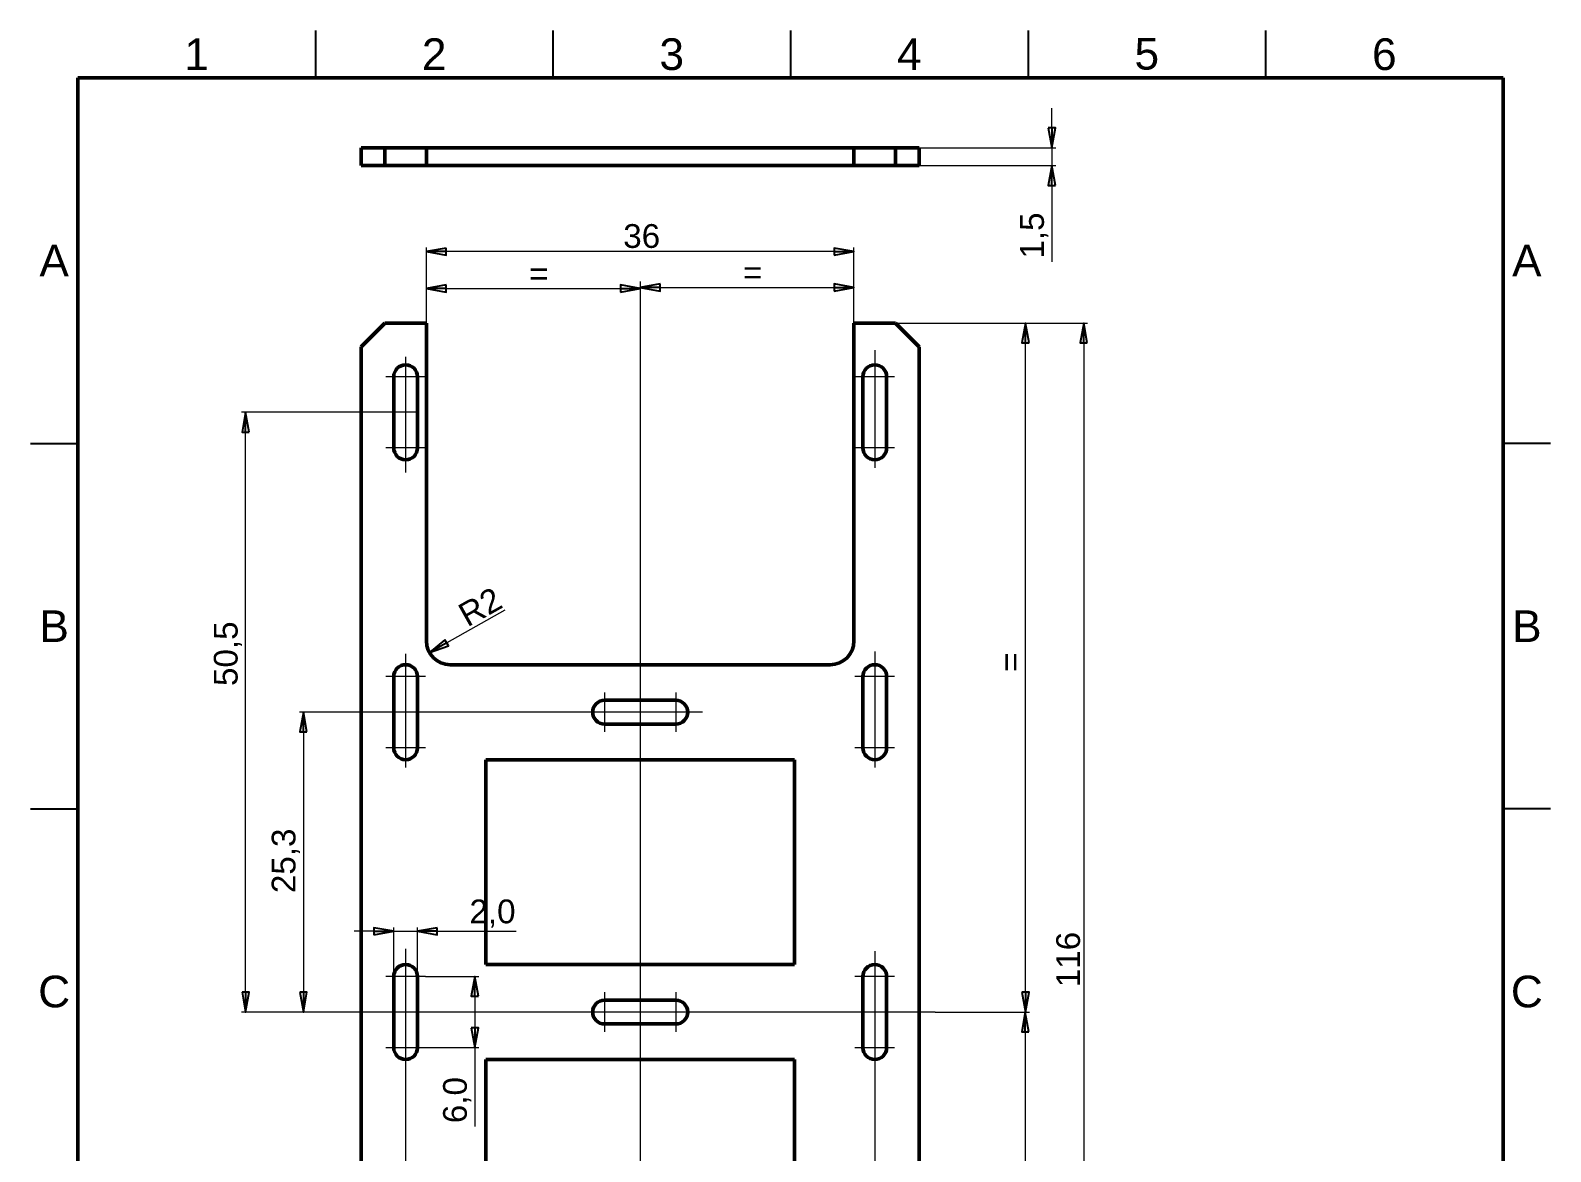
# Model space of a CAD drawing. Header units: millimetres. Extents: x 0 to 137, y 3 to 195.
# Drawn here: x 9.3 to 137.3, y 100.9 to 195.3 of the extents above; entities that cross this region are included whole.
import ezdxf

# ---------------------------------------------------------------- set-up
doc = ezdxf.new("R2010")
doc.units = ezdxf.units.MM
doc.header["$LTSCALE"] = 0.666667
doc.linetypes.add('CHAIN', pattern=[0.3543, 0.2362, -0.0295, 0.0591, -0.0295])
for name, color, linetype, lineweight in [('Center Mark(INTECO)', 7, 'CHAIN', 18), ('Centerline(INTECO)', 7, 'CHAIN', 18), ('Dimensions(INTECO)', 7, 'Continuous', 25), ('Sketch Geometry(INTECO)', 7, 'Continuous', 50), ('Symbols(INTECO)', 7, 'Continuous', 18)]:
    doc.layers.add(name, color=color, linetype=linetype, lineweight=lineweight)
doc.layers.add('Visible Edges(INTECO)', color=7, linetype='Continuous', lineweight=50, true_color=0x262659)
doc.styles.add('Current-ISO-INTECO', font='arial.ttf')
doc.styles.add('Current-ISO-INTECODimensionsText', font='arial.ttf')
doc.dimstyles.new('ISO - INTECO', dxfattribs={"dimscale": 0.666667, "dimtxt": 3, "dimasz": 2.5, "dimexe": 0.5, "dimexo": 0, "dimgap": 0.4, "dimtad": 1, "dimrnd": 1e-08, "dimzin": 0, "dimtxsty": 'Current-ISO-INTECODimensionsText', "dimblk": 'Filled-3', "dimcen": 0.09, "dimdle": 7, "dimclrd": 7, "dimclre": 7, "dimclrt": 7, "dimadec": 1, "dimazin": 0, "dimtfac": 0.666667, "dimtmove": 0, "dimatfit": 3, "dimfxl": 1, "dimtolj": 1, "dimlwd": 15, "dimlwe": 15, "dimarcsym": 0})

# ---------------------------------------------------------------- blocks, each defined once
blk = doc.blocks.new('Borders INTECO Okvir')
at = {"layer": 'Sketch Geometry(INTECO)', "lineweight": 25}
for p, q in [((50, 293), (50, 287)), ((80, 293), (80, 287)), ((110, 293), (110, 287)), ((140, 293), (140, 287)), ((170, 293), (170, 287)), ((14, 240.83), (20, 240.83)), ((206, 240.83), (200, 240.83)), ((14, 194.67), (20, 194.67)), ((206, 194.67), (200, 194.67))]:
    blk.add_line(p, q, dxfattribs=at)
at = {"layer": 'Sketch Geometry(INTECO)'}
for p, q in [((200, 287), (20, 287)), ((20, 287), (20, 10)), ((200, 10), (200, 287))]:
    blk.add_line(p, q, dxfattribs=at)
at = {"layer": 'Symbols(INTECO)', "color": 7, "char_height": 4, "style": 'Current-ISO-INTECO'}
for s, insert, attachment_point in [('\\fArial|b0|i0;\\H4.0000;1', (35, 292), 2), ('\\fArial|b0|i0;\\H4.0000;2', (65, 292), 2), ('\\fArial|b0|i0;\\H4.0000;3', (95, 292), 2), ('\\fArial|b0|i0;\\H4.0000;4', (125, 292), 2), ('\\fArial|b0|i0;\\H4.0000;5', (155, 292.05), 2), ('\\fArial|b0|i0;\\H4.0000;6', (185, 292), 2), ('\\fArial|b0|i0;\\H4.0000;A', (17, 263.92), 5), ('\\fArial|b0|i0;\\H4.0000;A', (203, 263.92), 5), ('\\fArial|b0|i0;\\H4.0000;B', (17, 217.75), 5), ('\\fArial|b0|i0;\\H4.0000;B', (203, 217.75), 5), ('\\fArial|b0|i0;\\H4.0000;C', (17, 171.58), 5), ('\\fArial|b0|i0;\\H4.0000;C', (203, 171.58), 5)]:
    blk.add_mtext(s, dxfattribs=dict(at, insert=insert, attachment_point=attachment_point))
blk = doc.blocks.new('Filled-3')
at = {"color": 0}
for p, q in [((0, 0), (-1, 0.18)), ((-1, 0.18), (-1, -0.18)), ((-1, 0), (0, 0)), ((-1, -0.18), (0, 0))]:
    blk.add_line(p, q, dxfattribs=at)
at = {"color": 0, "flags": 128}
blk.add_lwpolyline([(-1, -0.18), (0, 0), (-1, 0.18), (-1, -0.18)], dxfattribs=at)
at = {"color": 0}
blk.add_solid([(-1, -0.18), (0, 0), (-1, 0.18), (-1, -0.18)], dxfattribs=at)
blk = doc.blocks.new('*D25')
at = {"layer": 'Defpoints', "color": 0, "linetype": 'Continuous', "transparency": 16777216}
for p in [(76.68, 185.45), (95.34, 185.45), (76.68, 183.95)]:
    blk.add_point(p, dxfattribs=at)
at = {"layer": 'Dimensions(INTECO)', "color": 7, "linetype": 'Continuous', "lineweight": 15, "transparency": 16777216}
for p, q in [((95.34, 187.12), (95.34, 188.78)), ((76.68, 185.45), (95.68, 185.45)), ((95.34, 185.45), (95.34, 183.95)), ((76.68, 183.95), (95.68, 183.95)), ((95.34, 182.28), (95.34, 175.85))]:
    blk.add_line(p, q, dxfattribs=at)
at = {"layer": 'Dimensions(INTECO)', "color": 7, "linetype": 'Continuous', "lineweight": 15, "transparency": 16777216, "xscale": 1.666666666666667, "yscale": 1.666666666666667, "zscale": 1.666666666666667}
for p, rotation in [((95.34, 185.45), 270), ((95.34, 183.95), 90)]:
    blk.add_blockref('Filled-3', p, dxfattribs=dict(at, rotation=rotation))
at = {"layer": 'Dimensions(INTECO)', "color": 7, "linetype": 'Continuous', "lineweight": 18, "transparency": 16777216, "insert": (92.67, 176.12), "char_height": 2, "attachment_point": 1, "rotation": 90, "style": 'Current-ISO-INTECODimensionsText'}
blk.add_mtext('\\A1;1,5', dxfattribs=at)
blk = doc.blocks.new('*D29')
at = {"layer": 'Defpoints', "color": 0, "linetype": 'Continuous', "transparency": 16777216}
for p in [(82.18, 170.68), (93.12, 170.68), (85.52, 112.68)]:
    blk.add_point(p, dxfattribs=at)
at = {"layer": 'Dimensions(INTECO)', "color": 7, "linetype": 'Continuous', "lineweight": 15, "transparency": 16777216}
for p, q in [((82.18, 170.68), (93.45, 170.68)), ((93.12, 114.34), (93.12, 169.01)), ((85.52, 112.68), (93.45, 112.68))]:
    blk.add_line(p, q, dxfattribs=at)
at = {"layer": 'Dimensions(INTECO)', "color": 7, "linetype": 'Continuous', "lineweight": 15, "transparency": 16777216, "xscale": 1.666666666666667, "yscale": 1.666666666666667, "zscale": 1.666666666666667}
for p, rotation in [((93.12, 170.68), 90), ((93.12, 112.68), 270)]:
    blk.add_blockref('Filled-3', p, dxfattribs=dict(at, rotation=rotation))
at = {"layer": 'Dimensions(INTECO)', "color": 7, "linetype": 'Continuous', "lineweight": 18, "transparency": 16777216, "insert": (90.85, 140.55), "char_height": 2, "attachment_point": 1, "rotation": 90, "style": 'Current-ISO-INTECODimensionsText'}
blk.add_mtext('\\A1; \\fArial|b0|i0;\\H2.0000;=', dxfattribs=at)
blk = doc.blocks.new('*D30')
at = {"layer": 'Defpoints', "color": 0, "linetype": 'Continuous', "transparency": 16777216}
for p in [(85.52, 112.68), (82.18, 54.68), (93.1, 54.68)]:
    blk.add_point(p, dxfattribs=at)
at = {"layer": 'Dimensions(INTECO)', "color": 7, "linetype": 'Continuous', "lineweight": 15, "transparency": 16777216}
for p, q in [((85.52, 112.68), (93.43, 112.68)), ((93.1, 111.01), (93.1, 56.34)), ((82.18, 54.68), (93.43, 54.68))]:
    blk.add_line(p, q, dxfattribs=at)
at = {"layer": 'Dimensions(INTECO)', "color": 7, "linetype": 'Continuous', "lineweight": 15, "transparency": 16777216, "xscale": 1.666666666666667, "yscale": 1.666666666666667, "zscale": 1.666666666666667}
for p, rotation in [((93.1, 112.68), 90), ((93.1, 54.68), 270)]:
    blk.add_blockref('Filled-3', p, dxfattribs=dict(at, rotation=rotation))
at = {"layer": 'Dimensions(INTECO)', "color": 7, "linetype": 'Continuous', "lineweight": 18, "transparency": 16777216, "insert": (90.83, 82.55), "char_height": 2, "attachment_point": 1, "rotation": 90, "style": 'Current-ISO-INTECODimensionsText'}
blk.add_mtext('\\A1; \\fArial|b0|i0;\\H2.0000;=', dxfattribs=at)
blk = doc.blocks.new('*D31')
at = {"layer": 'Defpoints', "color": 0, "linetype": 'Continuous', "transparency": 16777216}
for p in [(82.18, 170.68), (82.18, 54.68), (98.02, 54.68)]:
    blk.add_point(p, dxfattribs=at)
at = {"layer": 'Dimensions(INTECO)', "color": 7, "linetype": 'Continuous', "lineweight": 15, "transparency": 16777216}
for p, q in [((82.18, 170.68), (98.35, 170.68)), ((98.02, 169.01), (98.02, 56.34)), ((82.18, 54.68), (98.35, 54.68))]:
    blk.add_line(p, q, dxfattribs=at)
at = {"layer": 'Dimensions(INTECO)', "color": 7, "linetype": 'Continuous', "lineweight": 15, "transparency": 16777216, "xscale": 1.666666666666667, "yscale": 1.666666666666667, "zscale": 1.666666666666667}
for p, rotation in [((98.02, 170.68), 90), ((98.02, 54.68), 270)]:
    blk.add_blockref('Filled-3', p, dxfattribs=dict(at, rotation=rotation))
at = {"layer": 'Dimensions(INTECO)', "color": 7, "linetype": 'Continuous', "lineweight": 18, "transparency": 16777216, "insert": (95.71, 114.77), "char_height": 2, "attachment_point": 1, "rotation": 90, "style": 'Current-ISO-INTECODimensionsText'}
blk.add_mtext('\\A1;116', dxfattribs=at)
blk = doc.blocks.new('*D33')
at = {"layer": 'Defpoints', "color": 0, "linetype": 'Continuous', "transparency": 16777216}
for p in [(80.43, 108.01), (60.68, 50.37), (80.43, 50.89)]:
    blk.add_point(p, dxfattribs=at)
at = {"layer": 'Dimensions(INTECO)', "color": 7, "linetype": 'Continuous', "lineweight": 15, "transparency": 16777216}
for p, q in [((80.43, 108.01), (80.43, 50.56)), ((62.34, 50.89), (78.76, 50.89))]:
    blk.add_line(p, q, dxfattribs=at)
at = {"layer": 'Dimensions(INTECO)', "color": 7, "linetype": 'Continuous', "lineweight": 15, "transparency": 16777216, "xscale": 1.666666666666667, "yscale": 1.666666666666667, "zscale": 1.666666666666667, "rotation": 180}
blk.add_blockref('Filled-3', (60.68, 50.89), dxfattribs=at)
at = {"layer": 'Dimensions(INTECO)', "color": 7, "linetype": 'Continuous', "lineweight": 15, "transparency": 16777216, "xscale": 1.666666666666667, "yscale": 1.666666666666667, "zscale": 1.666666666666667}
blk.add_blockref('Filled-3', (80.43, 50.89), dxfattribs=at)
at = {"layer": 'Dimensions(INTECO)', "color": 7, "linetype": 'Continuous', "lineweight": 18, "transparency": 16777216, "insert": (67.04, 53.56), "char_height": 2, "attachment_point": 1, "style": 'Current-ISO-INTECODimensionsText'}
blk.add_mtext('\\A1;19,8', dxfattribs=at)
blk = doc.blocks.new('*D34')
at = {"layer": 'Defpoints', "color": 0, "linetype": 'Continuous', "transparency": 16777216}
for p in [(40.93, 108.01), (40.93, 50.89), (60.68, 50.37)]:
    blk.add_point(p, dxfattribs=at)
at = {"layer": 'Dimensions(INTECO)', "color": 7, "linetype": 'Continuous', "lineweight": 15, "transparency": 16777216}
for p, q in [((40.93, 108.01), (40.93, 50.56)), ((59.01, 50.89), (42.59, 50.89))]:
    blk.add_line(p, q, dxfattribs=at)
at = {"layer": 'Dimensions(INTECO)', "color": 7, "linetype": 'Continuous', "lineweight": 15, "transparency": 16777216, "xscale": 1.666666666666667, "yscale": 1.666666666666667, "zscale": 1.666666666666667, "rotation": 180}
blk.add_blockref('Filled-3', (40.93, 50.89), dxfattribs=at)
at = {"layer": 'Dimensions(INTECO)', "color": 7, "linetype": 'Continuous', "lineweight": 15, "transparency": 16777216, "xscale": 1.666666666666667, "yscale": 1.666666666666667, "zscale": 1.666666666666667}
blk.add_blockref('Filled-3', (60.68, 50.89), dxfattribs=at)
at = {"layer": 'Dimensions(INTECO)', "color": 7, "linetype": 'Continuous', "lineweight": 18, "transparency": 16777216, "insert": (48.68, 53.56), "char_height": 2, "attachment_point": 1, "style": 'Current-ISO-INTECODimensionsText'}
blk.add_mtext('\\A1;19,8', dxfattribs=at)
blk = doc.blocks.new('*D35')
at = {"layer": 'Defpoints', "color": 0, "linetype": 'Continuous', "transparency": 16777216}
for p in [(56.01, 137.93), (32.32, 112.68), (36.73, 112.68)]:
    blk.add_point(p, dxfattribs=at)
at = {"layer": 'Dimensions(INTECO)', "color": 7, "linetype": 'Continuous', "lineweight": 15, "transparency": 16777216}
for p, q in [((56.01, 137.93), (31.99, 137.93)), ((32.32, 136.26), (32.32, 114.34)), ((36.73, 112.68), (31.99, 112.68))]:
    blk.add_line(p, q, dxfattribs=at)
at = {"layer": 'Dimensions(INTECO)', "color": 7, "linetype": 'Continuous', "lineweight": 15, "transparency": 16777216, "xscale": 1.666666666666667, "yscale": 1.666666666666667, "zscale": 1.666666666666667}
for p, rotation in [((32.32, 137.93), 90), ((32.32, 112.68), 270)]:
    blk.add_blockref('Filled-3', p, dxfattribs=dict(at, rotation=rotation))
at = {"layer": 'Dimensions(INTECO)', "color": 7, "linetype": 'Continuous', "lineweight": 18, "transparency": 16777216, "insert": (29.65, 122.69), "char_height": 2, "attachment_point": 1, "rotation": 90, "style": 'Current-ISO-INTECODimensionsText'}
blk.add_mtext('\\A1;25,3', dxfattribs=at)
blk = doc.blocks.new('*D36')
at = {"layer": 'Defpoints', "color": 0, "linetype": 'Continuous', "transparency": 16777216}
for p in [(42.59, 115.68), (42.59, 109.68), (46.75, 109.68)]:
    blk.add_point(p, dxfattribs=at)
at = {"layer": 'Dimensions(INTECO)', "color": 7, "linetype": 'Continuous', "lineweight": 15, "transparency": 16777216}
for p, q in [((42.59, 115.68), (47.08, 115.68)), ((46.75, 114.01), (46.75, 111.34)), ((42.59, 109.68), (47.08, 109.68)), ((46.75, 109.68), (46.75, 103.05))]:
    blk.add_line(p, q, dxfattribs=at)
at = {"layer": 'Dimensions(INTECO)', "color": 7, "linetype": 'Continuous', "lineweight": 15, "transparency": 16777216, "xscale": 1.666666666666667, "yscale": 1.666666666666667, "zscale": 1.666666666666667}
for p, rotation in [((46.75, 115.68), 90), ((46.75, 109.68), 270)]:
    blk.add_blockref('Filled-3', p, dxfattribs=dict(at, rotation=rotation))
at = {"layer": 'Dimensions(INTECO)', "color": 7, "linetype": 'Continuous', "lineweight": 18, "transparency": 16777216, "insert": (44.08, 103.32), "char_height": 2, "attachment_point": 1, "rotation": 90, "style": 'Current-ISO-INTECODimensionsText'}
blk.add_mtext('\\A1;6,0', dxfattribs=at)
blk = doc.blocks.new('*D37')
at = {"layer": 'Defpoints', "color": 0, "linetype": 'Continuous', "transparency": 16777216}
for p in [(41.93, 119.48), (39.93, 115.68), (41.93, 115.68)]:
    blk.add_point(p, dxfattribs=at)
at = {"layer": 'Dimensions(INTECO)', "color": 7, "linetype": 'Continuous', "lineweight": 15, "transparency": 16777216}
for p, q in [((38.26, 119.48), (36.59, 119.48)), ((39.93, 115.68), (39.93, 119.81)), ((39.93, 119.48), (41.93, 119.48)), ((41.93, 115.68), (41.93, 119.81)), ((43.59, 119.48), (50.24, 119.48))]:
    blk.add_line(p, q, dxfattribs=at)
at = {"layer": 'Dimensions(INTECO)', "color": 7, "linetype": 'Continuous', "lineweight": 15, "transparency": 16777216, "xscale": 1.666666666666667, "yscale": 1.666666666666667, "zscale": 1.666666666666667}
blk.add_blockref('Filled-3', (39.93, 119.48), dxfattribs=at)
at = {"layer": 'Dimensions(INTECO)', "color": 7, "linetype": 'Continuous', "lineweight": 15, "transparency": 16777216, "xscale": 1.666666666666667, "yscale": 1.666666666666667, "zscale": 1.666666666666667, "rotation": 180}
blk.add_blockref('Filled-3', (41.93, 119.48), dxfattribs=at)
at = {"layer": 'Dimensions(INTECO)', "color": 7, "linetype": 'Continuous', "lineweight": 18, "transparency": 16777216, "insert": (46.3, 122.15), "char_height": 2, "attachment_point": 1, "style": 'Current-ISO-INTECODimensionsText'}
blk.add_mtext('\\A1;2,0', dxfattribs=at)
blk = doc.blocks.new('*D38')
at = {"layer": 'Defpoints', "color": 0, "linetype": 'Continuous', "transparency": 16777216}
for p in [(60.68, 173.69), (60.68, 173.6), (42.68, 170.68)]:
    blk.add_point(p, dxfattribs=at)
at = {"layer": 'Dimensions(INTECO)', "color": 7, "linetype": 'Continuous', "lineweight": 15, "transparency": 16777216}
for p, q in [((42.68, 170.68), (42.68, 173.93)), ((44.34, 173.6), (59.01, 173.6))]:
    blk.add_line(p, q, dxfattribs=at)
at = {"layer": 'Dimensions(INTECO)', "color": 7, "linetype": 'Continuous', "lineweight": 15, "transparency": 16777216, "xscale": 1.666666666666667, "yscale": 1.666666666666667, "zscale": 1.666666666666667, "rotation": 180}
blk.add_blockref('Filled-3', (42.68, 173.6), dxfattribs=at)
at = {"layer": 'Dimensions(INTECO)', "color": 7, "linetype": 'Continuous', "lineweight": 15, "transparency": 16777216, "xscale": 1.666666666666667, "yscale": 1.666666666666667, "zscale": 1.666666666666667}
blk.add_blockref('Filled-3', (60.68, 173.6), dxfattribs=at)
at = {"layer": 'Dimensions(INTECO)', "color": 7, "linetype": 'Continuous', "lineweight": 18, "transparency": 16777216, "insert": (50.55, 175.86), "char_height": 2, "attachment_point": 1, "style": 'Current-ISO-INTECODimensionsText'}
blk.add_mtext('\\A1; \\fArial|b0|i0;\\H2.0000;=', dxfattribs=at)
blk = doc.blocks.new('*D39')
at = {"layer": 'Defpoints', "color": 0, "linetype": 'Continuous', "transparency": 16777216}
for p in [(60.68, 173.69), (78.68, 173.69), (78.68, 170.68)]:
    blk.add_point(p, dxfattribs=at)
at = {"layer": 'Dimensions(INTECO)', "color": 7, "linetype": 'Continuous', "lineweight": 15, "transparency": 16777216}
for p, q in [((62.34, 173.69), (77.01, 173.69)), ((78.68, 170.68), (78.68, 174.02))]:
    blk.add_line(p, q, dxfattribs=at)
at = {"layer": 'Dimensions(INTECO)', "color": 7, "linetype": 'Continuous', "lineweight": 15, "transparency": 16777216, "xscale": 1.666666666666667, "yscale": 1.666666666666667, "zscale": 1.666666666666667, "rotation": 180}
blk.add_blockref('Filled-3', (60.68, 173.69), dxfattribs=at)
at = {"layer": 'Dimensions(INTECO)', "color": 7, "linetype": 'Continuous', "lineweight": 15, "transparency": 16777216, "xscale": 1.666666666666667, "yscale": 1.666666666666667, "zscale": 1.666666666666667}
blk.add_blockref('Filled-3', (78.68, 173.69), dxfattribs=at)
at = {"layer": 'Dimensions(INTECO)', "color": 7, "linetype": 'Continuous', "lineweight": 18, "transparency": 16777216, "insert": (68.55, 175.96), "char_height": 2, "attachment_point": 1, "style": 'Current-ISO-INTECODimensionsText'}
blk.add_mtext('\\A1; \\fArial|b0|i0;\\H2.0000;=', dxfattribs=at)
blk = doc.blocks.new('*D40')
at = {"layer": 'Defpoints', "color": 0, "linetype": 'Continuous', "transparency": 16777216}
for p in [(42.68, 176.71), (42.68, 170.68), (78.68, 170.68)]:
    blk.add_point(p, dxfattribs=at)
at = {"layer": 'Dimensions(INTECO)', "color": 7, "linetype": 'Continuous', "lineweight": 15, "transparency": 16777216}
for p, q in [((42.68, 170.68), (42.68, 177.04)), ((77.01, 176.71), (44.34, 176.71)), ((78.68, 170.68), (78.68, 177.04))]:
    blk.add_line(p, q, dxfattribs=at)
at = {"layer": 'Dimensions(INTECO)', "color": 7, "linetype": 'Continuous', "lineweight": 15, "transparency": 16777216, "xscale": 1.666666666666667, "yscale": 1.666666666666667, "zscale": 1.666666666666667, "rotation": 180}
blk.add_blockref('Filled-3', (42.68, 176.71), dxfattribs=at)
at = {"layer": 'Dimensions(INTECO)', "color": 7, "linetype": 'Continuous', "lineweight": 15, "transparency": 16777216, "xscale": 1.666666666666667, "yscale": 1.666666666666667, "zscale": 1.666666666666667}
blk.add_blockref('Filled-3', (78.68, 176.71), dxfattribs=at)
at = {"layer": 'Dimensions(INTECO)', "color": 7, "linetype": 'Continuous', "lineweight": 18, "transparency": 16777216, "insert": (59.25, 179.02), "char_height": 2, "attachment_point": 1, "style": 'Current-ISO-INTECODimensionsText'}
blk.add_mtext('\\A1;36', dxfattribs=at)
blk = doc.blocks.new('*D41')
at = {"layer": 'Defpoints', "color": 0, "linetype": 'Continuous', "transparency": 16777216}
for p in [(44.68, 143.93), (42.93, 142.95)]:
    blk.add_point(p, dxfattribs=at)
at = {"layer": 'Dimensions(INTECO)', "color": 7, "linetype": 'Continuous', "lineweight": 15, "transparency": 16777216}
blk.add_line((49.29, 146.51), (44.39, 143.76), dxfattribs=at)
at = {"layer": 'Dimensions(INTECO)', "color": 7, "linetype": 'Continuous', "lineweight": 15, "transparency": 16777216, "xscale": 1.666666666666667, "yscale": 1.666666666666667, "zscale": 1.666666666666667, "rotation": 209.3026009897344}
blk.add_blockref('Filled-3', (42.93, 142.95), dxfattribs=at)
at = {"layer": 'Dimensions(INTECO)', "color": 7, "linetype": 'Continuous', "lineweight": 18, "transparency": 16777216, "insert": (45.15, 146.8), "char_height": 2, "attachment_point": 1, "rotation": 29.3026, "style": 'Current-ISO-INTECODimensionsText'}
blk.add_mtext('\\A1;R2', dxfattribs=at)
blk = doc.blocks.new('*D42')
at = {"layer": 'Defpoints', "color": 0, "linetype": 'Continuous', "transparency": 16777216}
for p in [(27.45, 163.18), (41.93, 163.18), (36.73, 112.68)]:
    blk.add_point(p, dxfattribs=at)
at = {"layer": 'Dimensions(INTECO)', "color": 7, "linetype": 'Continuous', "lineweight": 15, "transparency": 16777216}
for p, q in [((41.93, 163.18), (27.12, 163.18)), ((27.45, 114.34), (27.45, 161.51)), ((36.73, 112.68), (27.12, 112.68))]:
    blk.add_line(p, q, dxfattribs=at)
at = {"layer": 'Dimensions(INTECO)', "color": 7, "linetype": 'Continuous', "lineweight": 15, "transparency": 16777216, "xscale": 1.666666666666667, "yscale": 1.666666666666667, "zscale": 1.666666666666667}
for p, rotation in [((27.45, 163.18), 90), ((27.45, 112.68), 270)]:
    blk.add_blockref('Filled-3', p, dxfattribs=dict(at, rotation=rotation))
at = {"layer": 'Dimensions(INTECO)', "color": 7, "linetype": 'Continuous', "lineweight": 18, "transparency": 16777216, "insert": (24.78, 140.13), "char_height": 2, "attachment_point": 1, "rotation": 90, "style": 'Current-ISO-INTECODimensionsText'}
blk.add_mtext('\\A1;50,5', dxfattribs=at)

msp = doc.modelspace()

# ---------------------------------------------------------------- linework, layer by layer
at = {"layer": 'Center Mark(INTECO)', "linetype": 'Continuous'}
for p, q in [((40.927, 167.842), (40.927, 158.121)), ((80.427, 168.399), (80.427, 158.509)), ((80.427, 167.842), (80.427, 165.842)), ((42.594, 166.176), (39.261, 166.176)), ((82.094, 166.176), (78.761, 166.176)), ((42.594, 160.176), (39.261, 160.176)), ((40.927, 160.509), (40.927, 158.509)), ((82.094, 160.176), (78.761, 160.176)), ((40.927, 142.839), (40.927, 133.259)), ((40.927, 142.592), (40.927, 140.592)), ((80.427, 143.031), (80.427, 133.259)), ((80.427, 142.592), (80.427, 140.592)), ((42.594, 140.926), (39.261, 140.926)), ((82.094, 140.926), (78.761, 140.926)), ((57.677, 139.592), (57.677, 136.259)), ((63.677, 139.592), (63.677, 136.259)), ((65.935, 137.926), (56.011, 137.926)), ((65.344, 137.926), (63.344, 137.926)), ((42.594, 134.926), (39.261, 134.926)), ((82.094, 134.926), (78.761, 134.926)), ((40.927, 118.003), (40.927, 108.009)), ((80.427, 117.812), (80.427, 108.009)), ((40.927, 117.342), (40.927, 115.342)), ((80.427, 117.342), (80.427, 115.342)), ((42.594, 115.676), (39.261, 115.676)), ((82.094, 115.676), (78.761, 115.676)), ((57.677, 114.342), (57.677, 111.009)), ((63.677, 114.342), (63.677, 111.009)), ((85.52, 112.676), (36.731, 112.676)), ((65.344, 112.676), (63.344, 112.676)), ((42.594, 109.676), (39.261, 109.676)), ((82.094, 109.676), (78.761, 109.676))]:
    msp.add_line(p, q, dxfattribs=at)
at = {"layer": 'Centerline(INTECO)', "linetype": 'Continuous'}
msp.add_line((60.677, 174.2), (60.677, 50.369), dxfattribs=at)
at = {"layer": 'Visible Edges(INTECO)'}
for p, q in [((39.177, 185.451), (37.177, 185.451)), ((37.177, 185.451), (37.177, 183.951)), ((39.177, 183.951), (39.177, 185.451)), ((39.177, 185.451), (42.677, 185.451)), ((44.677, 185.451), (42.677, 185.451)), ((42.677, 183.951), (42.677, 185.451)), ((44.677, 185.451), (76.677, 185.451)), ((78.677, 185.451), (76.677, 185.451)), ((78.677, 185.451), (78.677, 183.951)), ((78.677, 185.451), (82.177, 185.451)), ((84.177, 185.451), (82.177, 185.451)), ((82.177, 185.451), (82.177, 183.951)), ((84.177, 183.951), (84.177, 185.451)), ((37.177, 183.951), (39.177, 183.951)), ((39.177, 183.951), (42.677, 183.951)), ((42.677, 183.951), (44.677, 183.951)), ((76.677, 183.951), (44.677, 183.951)), ((76.677, 183.951), (78.677, 183.951)), ((78.677, 183.951), (82.177, 183.951)), ((82.177, 183.951), (84.177, 183.951)), ((37.177, 168.676), (39.177, 170.676)), ((42.677, 170.676), (39.177, 170.676)), ((42.677, 143.926), (42.677, 170.676)), ((78.677, 170.676), (78.677, 143.926)), ((82.177, 170.676), (78.677, 170.676)), ((82.177, 170.676), (84.177, 168.676)), ((37.177, 168.676), (37.177, 56.676)), ((84.177, 56.676), (84.177, 168.676)), ((39.927, 160.176), (39.927, 166.176)), ((41.927, 166.176), (41.927, 160.176)), ((79.427, 160.176), (79.427, 166.176)), ((81.427, 166.176), (81.427, 160.176)), ((39.927, 134.926), (39.927, 140.926)), ((41.927, 140.926), (41.927, 134.926)), ((76.677, 141.926), (44.677, 141.926)), ((79.427, 134.926), (79.427, 140.926)), ((81.427, 140.926), (81.427, 134.926)), ((57.677, 138.926), (63.677, 138.926)), ((63.677, 136.926), (57.677, 136.926)), ((47.677, 116.676), (47.677, 133.926)), ((47.677, 133.926), (73.677, 133.926)), ((73.677, 133.926), (73.677, 116.676)), ((73.677, 116.676), (47.677, 116.676)), ((39.927, 109.676), (39.927, 115.676)), ((41.927, 115.676), (41.927, 109.676)), ((79.427, 109.676), (79.427, 115.676)), ((81.427, 115.676), (81.427, 109.676)), ((57.677, 113.676), (63.677, 113.676)), ((63.677, 111.676), (57.677, 111.676)), ((47.677, 91.426), (47.677, 108.676)), ((47.677, 108.676), (73.677, 108.676)), ((73.677, 108.676), (73.677, 91.426))]:
    msp.add_line(p, q, dxfattribs=at)
for centre, radius, start, end in [((40.927, 166.176), 1, 0, 180), ((80.427, 166.176), 1, 0, 180), ((40.927, 160.176), 1, 180, 0), ((80.427, 160.176), 1, 180, 0), ((44.677, 143.926), 2, 180, 270), ((76.677, 143.926), 2, 270, 0), ((40.927, 140.926), 1, 0, 180), ((80.427, 140.926), 1, 0, 180), ((57.677, 137.926), 1, 90, 270), ((63.677, 137.926), 1, 270, 90), ((40.927, 134.926), 1, 180, 0), ((80.427, 134.926), 1, 180, 0), ((40.927, 115.676), 1, 0, 180), ((80.427, 115.676), 1, 0, 180), ((57.677, 112.676), 1, 90, 270), ((63.677, 112.676), 1, 270, 90), ((40.927, 109.676), 1, 180, 0), ((80.427, 109.676), 1, 180, 0)]:
    msp.add_arc(centre, radius, start, end, dxfattribs=at)

# ---------------------------------------------------------------- block references
at = {"xscale": 0.6666666666666666, "yscale": 0.6666666666666666, "zscale": 0.6666666666666666}
msp.add_blockref('Borders INTECO Okvir', (0, 0), dxfattribs=at)

# ---------------------------------------------------------------- dimensions: what is measured, and where the dimension line sits
at = {"layer": 'Dimensions(INTECO)', "color": 7, "linetype": 'Continuous', "lineweight": 18}
for base, p1, p2, angle, override, picture, middle in [((95.344, 185.451), (76.677, 183.951), (76.677, 185.451), 90, {"dimgap": 0.4, "dimdec": 1, "dimtol": 0, "dimlim": 0, "dimtp": 0, "dimtm": 0, "dimtdec": 1, "dimtofl": 1, "dimatfit": 1}, '*D25', (95.344, 177.851)), ((42.677, 176.711), (78.677, 170.676), (42.677, 170.676), 180, {"dimgap": 0.4, "dimdec": 0, "dimtol": 0, "dimlim": 0, "dimtp": 0, "dimtm": 0, "dimtdec": 0, "dimtofl": 0, "dimatfit": 1}, '*D40', (60.677, 176.711)), ((98.02, 54.676), (82.177, 170.676), (82.177, 54.676), 90, {"dimgap": 0.4, "dimdec": 0, "dimtol": 0, "dimlim": 0, "dimtp": 0, "dimtm": 0, "dimtdec": 0, "dimtofl": 0, "dimatfit": 1}, '*D31', (98.02, 116.889)), ((27.452, 163.176), (36.731, 112.676), (41.927, 163.176), 90, {"dimgap": 0.4, "dimdec": 1, "dimtol": 0, "dimlim": 0, "dimtp": 0, "dimtm": 0, "dimtdec": 1, "dimtofl": 0, "dimatfit": 1}, '*D42', (27.452, 142.735)), ((32.322710674, 112.675575801), (56.010504738, 137.925575801), (36.731470747, 112.675575801), 90, {"dimgap": 0.4, "dimdec": 1, "dimtol": 0, "dimlim": 0, "dimtp": 0, "dimtm": 0, "dimtdec": 1, "dimtofl": 0, "dimatfit": 1}, '*D35', (32.322710674, 125.300575801)), ((46.75, 109.676), (42.594, 115.676), (42.594, 109.676), 90, {"dimgap": 0.4, "dimdec": 1, "dimtol": 0, "dimlim": 0, "dimtp": 0, "dimtm": 0, "dimtdec": 1, "dimtofl": 0, "dimatfit": 2}, '*D36', (46.75, 105.143)), ((40.927171404, 50.893418289), (60.677171404, 50.369215519), (40.927171404, 108.008909134), 180, {"dimgap": 0.4, "dimdec": 1, "dimse1": 1, "dimtol": 0, "dimlim": 0, "dimtp": 0, "dimtm": 0, "dimtdec": 1, "dimtofl": 0, "dimatfit": 1}, '*D34', (51.182021647, 50.893418289)), ((80.427171404, 50.893418289), (60.677171404, 50.369215519), (80.427171404, 108.008909134), 180, {"dimgap": 0.4, "dimdec": 1, "dimse1": 1, "dimtol": 0, "dimlim": 0, "dimtp": 0, "dimtm": 0, "dimtdec": 1, "dimtofl": 0, "dimatfit": 1}, '*D33', (69.549392089, 50.893418289))]:
    dim = msp.add_linear_dim(base=base, p1=p1, p2=p2, angle=angle, dimstyle='ISO - INTECO', override=override, dxfattribs=at)
    dim.commit()
    dim.dimension.update_dxf_attribs({"geometry": picture, "text_midpoint": middle, "dimtype": 160})
dim = msp.add_linear_dim(base=(60.677, 173.598), p1=(42.677, 170.676), p2=(60.677, 173.69), text=' \\fArial|b0|i0;\\H2.0000;=', dimstyle='ISO - INTECO', override={"dimgap": 0.4, "dimdec": 2, "dimse2": 1, "dimtol": 0, "dimlim": 0, "dimtp": 0, "dimtm": 0, "dimtdec": 2, "dimtofl": 0, "dimatfit": 1}, dxfattribs=at)
dim.commit()
dim.dimension.update_dxf_attribs({"geometry": '*D38', "text_midpoint": (51.677, 173.598), "dimtype": 160})
for base, p1, p2, angle, override, picture, middle in [((78.677, 173.69), (60.677, 173.69), (78.677, 170.676), 180, {"dimgap": 0.4, "dimdec": 2, "dimse1": 1, "dimtol": 0, "dimlim": 0, "dimtp": 0, "dimtm": 0, "dimtdec": 2, "dimtofl": 0, "dimatfit": 1}, '*D39', (69.677, 173.69)), ((93.116, 170.676), (85.52, 112.676), (82.177, 170.676), 90, {"dimgap": 0.4, "dimdec": 2, "dimtol": 0, "dimlim": 0, "dimtp": 0, "dimtm": 0, "dimtdec": 2, "dimtofl": 0, "dimatfit": 1}, '*D29', (93.116, 141.676)), ((93.098, 54.676), (85.52, 112.676), (82.177, 54.676), 90, {"dimgap": 0.4, "dimdec": 2, "dimtol": 0, "dimlim": 0, "dimtp": 0, "dimtm": 0, "dimtdec": 2, "dimtofl": 0, "dimatfit": 1}, '*D30', (93.098, 83.676))]:
    dim = msp.add_linear_dim(base=base, p1=p1, p2=p2, angle=angle, text=' \\fArial|b0|i0;\\H2.0000;=', dimstyle='ISO - INTECO', override=override, dxfattribs=at)
    dim.commit()
    dim.dimension.update_dxf_attribs({"geometry": picture, "text_midpoint": middle, "dimtype": 160})
dim = msp.add_radius_dim(center=(44.677, 143.926), mpoint=(42.933, 142.947), dimstyle='ISO - INTECO', override={"dimgap": 0.4, "dimdec": 0, "dimlfac": 1, "dimcen": 0, "dimtol": 0, "dimlim": 0, "dimtp": 0, "dimtm": 0, "dimtdec": 0, "dimtofl": 0}, dxfattribs=at)
dim.commit()
dim.dimension.update_dxf_attribs({"geometry": '*D41', "text_midpoint": (47.661, 145.6), "dimtype": 164})
dim = msp.add_linear_dim(base=(41.927, 119.475), p1=(39.927, 115.676), p2=(41.927, 115.676), dimstyle='ISO - INTECO', override={"dimgap": 0.4, "dimdec": 1, "dimtol": 0, "dimlim": 0, "dimtp": 0, "dimtm": 0, "dimtdec": 1, "dimtofl": 1, "dimatfit": 1}, dxfattribs=at)
dim.commit()
dim.dimension.update_dxf_attribs({"geometry": '*D37', "text_midpoint": (48.138, 119.475), "dimtype": 160})

doc.saveas('drawing.dxf')
